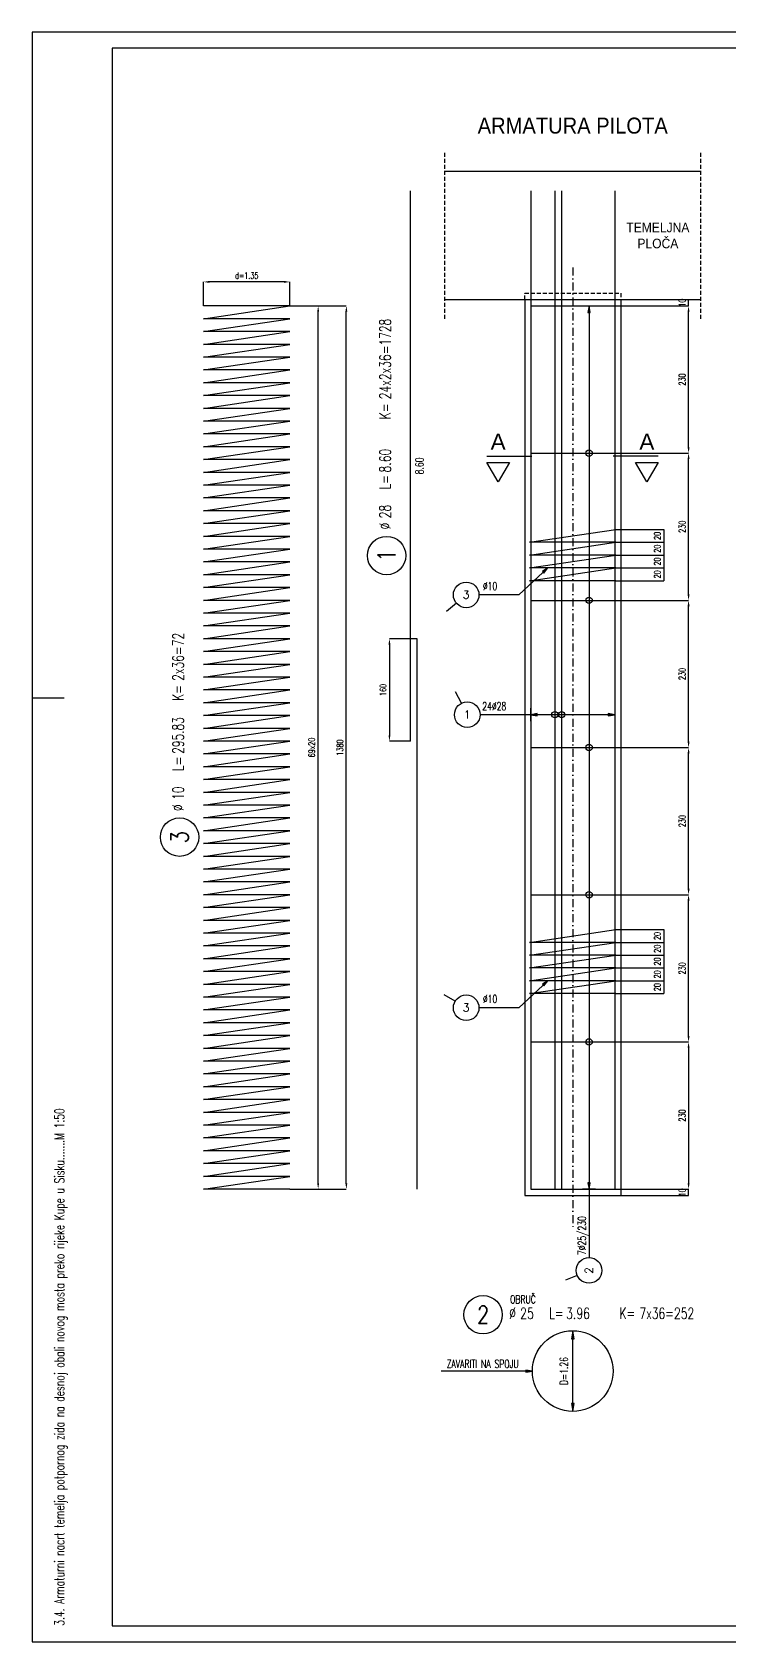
# Model space of a CAD drawing. Extents: x 3217 to 16371, y 373 to 2888.
# Drawn here: x 3217 to 4307, y 373 to 2888 of the extents above; entities that cross this region are included whole.
import ezdxf
from ezdxf.enums import TextEntityAlignment as Align

# ---------------------------------------------------------------- set-up
doc = ezdxf.new("R2010")
doc.units = 0
doc.header["$LTSCALE"] = 50
doc.header["$PDMODE"] = 34
doc.header["$PDSIZE"] = 5
for name, pattern in [('CENTER', [0.47, 0.25, -0.1, 0.02, -0.1]), ('HIDDEN', [9.525, 6.35, -3.175]), ('HIDDEN2', [0.1875, 0.125, -0.0625])]:
    doc.linetypes.add(name, pattern=pattern)
doc.layers.get('DEFPOINTS').update_dxf_attribs({"linetype": 'CONTINUOUS'})
for name, color, linetype in [('ARM', 1, 'CONTINUOUS'), ('ARM-I', 6, 'CONTINUOUS'), ('BETON', 7, 'CONTINUOUS'), ('CRTICA', 7, 'CONTINUOUS'), ('FILE', 8, 'CONTINUOUS'), ('KOTE', 4, 'CONTINUOUS'), ('NEVIDLJIVO', 9, 'HIDDEN2'), ('OSI', 2, 'CENTER'), ('TANKO', 8, 'CONTINUOUS'), ('TEKST', 7, 'CONTINUOUS')]:
    doc.layers.add(name, color=color, linetype=linetype)
doc.styles.add('KOTE', font='romans.shx', dxfattribs={"width": 0.7})
doc.styles.add('NASLOV', font='ARIAL.TTF')
doc.styles.get("Standard").update_dxf_attribs({"font": 'romans.shx', "width": 0.9})
doc.dimstyles.new('M-50', dxfattribs={"dimscale": 50, "dimtxt": 0.2, "dimasz": 0.185, "dimexe": 0, "dimexo": 0, "dimgap": 0.1, "dimtad": 1, "dimdec": 0, "dimzin": 0, "dimdsep": 46, "dimtxsty": 'KOTE', "dimcen": 0.09, "dimclrd": 256, "dimclre": 256, "dimclrt": 2, "dimadec": 0, "dimazin": 0, "dimtfac": 1, "dimtdec": 0, "dimtix": 1, "dimtmove": 2, "dimatfit": 3, "dimfxl": 0, "dimtolj": 1, "dimtzin": 0, "dimarcsym": 0})

# ---------------------------------------------------------------- blocks, each defined once
blk = doc.blocks.new('*D315')
at = {"layer": 'DEFPOINTS', "color": 0}
for p in [(4129, 2111), (4129, 2091), (4203.6, 2091)]:
    blk.add_point(p, dxfattribs=at)
at = {"layer": 'TANKO', "lineweight": -2}
for p, q in [((4129, 2111), (4203.6, 2111)), ((4129, 2091), (4203.6, 2091)), ((4203.6, 2111), (4203.6, 2091))]:
    blk.add_line(p, q, dxfattribs=at)
at = {"layer": 'TANKO', "color": 2, "insert": (4193.6, 2101), "char_height": 10, "attachment_point": 5, "rotation": 90, "style": 'KOTE'}
blk.add_mtext('\\A1;20', dxfattribs=at)
blk = doc.blocks.new('*D316')
at = {"layer": 'DEFPOINTS', "color": 0}
for p in [(4127.1, 1080.3), (4136.5, 1070.3), (4242.4, 1080.3)]:
    blk.add_point(p, dxfattribs=at)
at = {"layer": 'TANKO', "lineweight": -2}
for p, q in [((4127.1, 1080.3), (4242.4, 1080.3)), ((4136.5, 1070.3), (4242.4, 1070.3)), ((4242.4, 1070.3), (4242.4, 1080.3))]:
    blk.add_line(p, q, dxfattribs=at)
at = {"layer": 'TANKO', "color": 2, "insert": (4232.4, 1075.3), "char_height": 10, "attachment_point": 5, "rotation": 90, "style": 'KOTE'}
blk.add_mtext('\\A1;10', dxfattribs=at)
blk = doc.blocks.new('*D317')
at = {"layer": 'DEFPOINTS', "color": 0}
for p in [(4157.5, 2470.3), (4242.4, 2470.3), (4127.1, 2460.3)]:
    blk.add_point(p, dxfattribs=at)
at = {"layer": 'TANKO', "lineweight": -2}
for p, q in [((4157.5, 2470.3), (4242.4, 2470.3)), ((4242.4, 2460.3), (4242.4, 2470.3)), ((4127.1, 2460.3), (4242.4, 2460.3))]:
    blk.add_line(p, q, dxfattribs=at)
at = {"layer": 'TANKO', "color": 2, "insert": (4232.4, 2465.3), "char_height": 10, "attachment_point": 5, "rotation": 90, "style": 'KOTE'}
blk.add_mtext('\\A1;10', dxfattribs=at)
blk = doc.blocks.new('S')
at = {"layer": 'KOTE', "color": 9}
blk.add_line((0, 1), (0, -1), dxfattribs=at)
blk.add_lwpolyline([(-1, 0.17), (-1, -0.17), (0, 0)], close=True, dxfattribs=at)
at = {"layer": 'KOTE', "color": 9, "linetype": 'ByBlock'}
blk.add_solid([(-1, 0.17), (-1, -0.17), (0, 0)], dxfattribs=at)
blk = doc.blocks.new('P')
at = {"layer": 'KOTE'}
blk.add_circle((0, 0), 0.4, dxfattribs=at)
blk.add_attdef('P', text='', height=0.25, dxfattribs=at).set_placement((-0.004, 0.004), align=Align.MIDDLE)
blk = doc.blocks.new('STR')
at = {"layer": 'KOTE', "color": 9}
blk.add_lwpolyline([(-1, 0.17), (-1, -0.17), (0, 0)], close=True, dxfattribs=at)
at = {"layer": 'KOTE', "color": 9, "linetype": 'ByBlock'}
blk.add_solid([(-1, 0.17), (-1, -0.17), (0, 0)], dxfattribs=at)
blk = doc.blocks.new('*D323')
at = {"layer": 'DEFPOINTS', "color": 0}
for p in [(4127.1, 1540.3), (4242.4, 1540.3), (4127.1, 1310.3)]:
    blk.add_point(p, dxfattribs=at)
at = {"layer": 'TANKO', "lineweight": -2}
for p, q in [((4127.1, 1540.3), (4242.4, 1540.3)), ((4242.4, 1319.6), (4242.4, 1531.1)), ((4127.1, 1310.3), (4242.4, 1310.3))]:
    blk.add_line(p, q, dxfattribs=at)
at = {"layer": 'TANKO'}
for points in [[(4240.9, 1531.1), (4244, 1531.1), (4242.4, 1540.3)], [(4240.9, 1319.6), (4244, 1319.6), (4242.4, 1310.3)]]:
    blk.add_solid(points, dxfattribs=at)
at = {"layer": 'TANKO', "color": 2, "insert": (4232.4, 1425.3), "char_height": 10, "attachment_point": 5, "rotation": 90, "style": 'KOTE'}
blk.add_mtext('\\A1;230', dxfattribs=at)
blk = doc.blocks.new('*D324')
at = {"layer": 'DEFPOINTS', "color": 0}
for p in [(4127.1, 1310.3), (4127.1, 1080.3), (4242.4, 1080.3)]:
    blk.add_point(p, dxfattribs=at)
at = {"layer": 'TANKO', "lineweight": -2}
for p, q in [((4127.1, 1310.3), (4242.4, 1310.3)), ((4242.4, 1301.1), (4242.4, 1089.6)), ((4127.1, 1080.3), (4242.4, 1080.3))]:
    blk.add_line(p, q, dxfattribs=at)
at = {"layer": 'TANKO'}
for points in [[(4240.9, 1301.1), (4244, 1301.1), (4242.4, 1310.3)], [(4240.9, 1089.6), (4244, 1089.6), (4242.4, 1080.3)]]:
    blk.add_solid(points, dxfattribs=at)
at = {"layer": 'TANKO', "color": 2, "insert": (4232.4, 1195.3), "char_height": 10, "attachment_point": 5, "rotation": 90, "style": 'KOTE'}
blk.add_mtext('\\A1;230', dxfattribs=at)
blk = doc.blocks.new('*D325')
at = {"layer": 'DEFPOINTS', "color": 0}
for p in [(3818.3, 1940.3), (3775.2, 1780.3), (3808.3, 1780.3)]:
    blk.add_point(p, dxfattribs=at)
at = {"layer": 'TANKO', "lineweight": -2}
for p, q in [((3818.3, 1940.3), (3775.2, 1940.3)), ((3775.2, 1931.1), (3775.2, 1789.6)), ((3808.3, 1780.3), (3775.2, 1780.3))]:
    blk.add_line(p, q, dxfattribs=at)
at = {"layer": 'TANKO'}
for points in [[(3773.7, 1931.1), (3776.8, 1931.1), (3775.2, 1940.3)], [(3773.7, 1789.6), (3776.8, 1789.6), (3775.2, 1780.3)]]:
    blk.add_solid(points, dxfattribs=at)
at = {"layer": 'TANKO', "color": 2, "insert": (3765.2, 1860.3), "char_height": 10, "attachment_point": 5, "rotation": 90, "style": 'KOTE'}
blk.add_mtext('\\A1;160', dxfattribs=at)
blk = doc.blocks.new('*D326')
at = {"layer": 'DEFPOINTS', "color": 0}
for p in [(4127.1, 1770.3), (4242.4, 1770.3), (4127.1, 1540.3)]:
    blk.add_point(p, dxfattribs=at)
at = {"layer": 'TANKO', "lineweight": -2}
for p, q in [((4127.1, 1770.3), (4242.4, 1770.3)), ((4242.4, 1549.6), (4242.4, 1761.1)), ((4127.1, 1540.3), (4242.4, 1540.3))]:
    blk.add_line(p, q, dxfattribs=at)
at = {"layer": 'TANKO'}
for points in [[(4240.9, 1761.1), (4244, 1761.1), (4242.4, 1770.3)], [(4240.9, 1549.6), (4244, 1549.6), (4242.4, 1540.3)]]:
    blk.add_solid(points, dxfattribs=at)
at = {"layer": 'TANKO', "color": 2, "insert": (4232.4, 1655.3), "char_height": 10, "attachment_point": 5, "rotation": 90, "style": 'KOTE'}
blk.add_mtext('\\A1;230', dxfattribs=at)
blk = doc.blocks.new('*D327')
at = {"layer": 'DEFPOINTS', "color": 0}
for p in [(4127.1, 2000.3), (4242.4, 2000.3), (4127.1, 1770.3)]:
    blk.add_point(p, dxfattribs=at)
at = {"layer": 'TANKO', "lineweight": -2}
for p, q in [((4127.1, 2000.3), (4242.4, 2000.3)), ((4242.4, 1779.6), (4242.4, 1991.1)), ((4127.1, 1770.3), (4242.4, 1770.3))]:
    blk.add_line(p, q, dxfattribs=at)
at = {"layer": 'TANKO'}
for points in [[(4240.9, 1991.1), (4244, 1991.1), (4242.4, 2000.3)], [(4240.9, 1779.6), (4244, 1779.6), (4242.4, 1770.3)]]:
    blk.add_solid(points, dxfattribs=at)
at = {"layer": 'TANKO', "color": 2, "insert": (4232.4, 1885.3), "char_height": 10, "attachment_point": 5, "rotation": 90, "style": 'KOTE'}
blk.add_mtext('\\A1;230', dxfattribs=at)
blk = doc.blocks.new('*D328')
at = {"layer": 'DEFPOINTS', "color": 0}
for p in [(4127.1, 2230.3), (4242.4, 2230.3), (4127.1, 2000.3)]:
    blk.add_point(p, dxfattribs=at)
at = {"layer": 'TANKO', "lineweight": -2}
for p, q in [((4127.1, 2230.3), (4242.4, 2230.3)), ((4242.4, 2009.6), (4242.4, 2221.1)), ((4127.1, 2000.3), (4242.4, 2000.3))]:
    blk.add_line(p, q, dxfattribs=at)
at = {"layer": 'TANKO'}
for points in [[(4240.9, 2221.1), (4244, 2221.1), (4242.4, 2230.3)], [(4240.9, 2009.6), (4244, 2009.6), (4242.4, 2000.3)]]:
    blk.add_solid(points, dxfattribs=at)
at = {"layer": 'TANKO', "color": 2, "insert": (4232.4, 2115.3), "char_height": 10, "attachment_point": 5, "rotation": 90, "style": 'KOTE'}
blk.add_mtext('\\A1;230', dxfattribs=at)
blk = doc.blocks.new('*D329')
at = {"layer": 'DEFPOINTS', "color": 0}
for p in [(4127.1, 2460.3), (4242.4, 2460.3), (4127.1, 2230.3)]:
    blk.add_point(p, dxfattribs=at)
at = {"layer": 'TANKO', "lineweight": -2}
for p, q in [((4127.1, 2460.3), (4242.4, 2460.3)), ((4242.4, 2239.6), (4242.4, 2451.1)), ((4127.1, 2230.3), (4242.4, 2230.3))]:
    blk.add_line(p, q, dxfattribs=at)
at = {"layer": 'TANKO'}
for points in [[(4240.9, 2451.1), (4244, 2451.1), (4242.4, 2460.3)], [(4240.9, 2239.6), (4244, 2239.6), (4242.4, 2230.3)]]:
    blk.add_solid(points, dxfattribs=at)
at = {"layer": 'TANKO', "color": 2, "insert": (4232.4, 2345.3), "char_height": 10, "attachment_point": 5, "rotation": 90, "style": 'KOTE'}
blk.add_mtext('\\A1;230', dxfattribs=at)
blk = doc.blocks.new('POZ')
at = {"layer": 'ARM-I'}
blk.add_circle((0, 0), 0.6, dxfattribs=at)
at = {"layer": 'ARM', "width": 0.7}
for s, p in [('%%c', (0.814, -0.125)), ('L=', (2.064, -0.125)), ('K=', (4.256, -0.125))]:
    blk.add_text(s, height=0.35, dxfattribs=at).set_placement(p)
for tag, p in [('VA', (0.879, 0.435)), ('FI', (1.162, -0.13)), ('DUZ', (2.598, -0.13)), ('KOM', (4.881, -0.13))]:
    blk.add_attdef(tag, p, '', height=0.35, dxfattribs=at)
at = {"layer": 'ARM', "width": 0.7, "flags": 1}
for tag, p in [('TIP', (1.038, -0.896)), ('A', (1.162, -1.411)), ('B', (1.162, -1.918)), ('C', (1.162, -2.426)), ('D', (1.162, -2.934)), ('E', (1.162, -3.441)), ('F', (1.162, -3.949)), ('G', (1.162, -4.457)), ('H', (1.162, -4.964)), ('I', (1.162, -5.472)), ('J', (1.162, -5.98)), ('K', (1.162, -6.487)), ('L', (1.162, -6.995)), ('M', (1.162, -7.503)), ('N', (1.162, -8.011))]:
    blk.add_attdef(tag, p, '', height=0.35, dxfattribs=at)
at = {"layer": 'ARM-I', "width": 0.8}
blk.add_attdef('POZ', text='', height=0.55, dxfattribs=at).set_placement((0, 0), align=Align.MIDDLE)
blk = doc.blocks.new('*D330')
at = {"layer": 'DEFPOINTS', "color": 0}
for p in [(3619.9, 2460.3), (3663.9, 2460.3), (3619.9, 1080.3)]:
    blk.add_point(p, dxfattribs=at)
at = {"layer": 'TANKO', "lineweight": -2}
for p, q in [((3619.9, 2460.3), (3663.9, 2460.3)), ((3663.9, 1089.6), (3663.9, 2451.1)), ((3619.9, 1080.3), (3663.9, 1080.3))]:
    blk.add_line(p, q, dxfattribs=at)
at = {"layer": 'TANKO'}
for points in [[(3662.4, 2451.1), (3665.4, 2451.1), (3663.9, 2460.3)], [(3662.4, 1089.6), (3665.4, 1089.6), (3663.9, 1080.3)]]:
    blk.add_solid(points, dxfattribs=at)
at = {"layer": 'TANKO', "color": 2, "insert": (3653.9, 1770.3), "char_height": 10, "attachment_point": 5, "rotation": 90, "style": 'KOTE'}
blk.add_mtext('\\A1;69x20', dxfattribs=at)
blk = doc.blocks.new('*D331')
at = {"layer": 'DEFPOINTS', "color": 0}
for p in [(3484.9, 2497.8), (3484.9, 2460.3), (3619.9, 2460.3)]:
    blk.add_point(p, dxfattribs=at)
at = {"layer": 'TANKO', "lineweight": -2}
for p, q in [((3484.9, 2460.3), (3484.9, 2497.8)), ((3610.6, 2497.8), (3494.1, 2497.8)), ((3619.9, 2460.3), (3619.9, 2497.8))]:
    blk.add_line(p, q, dxfattribs=at)
at = {"layer": 'TANKO'}
for points in [[(3494.1, 2499.4), (3494.1, 2496.3), (3484.9, 2497.8)], [(3610.6, 2499.4), (3610.6, 2496.3), (3619.9, 2497.8)]]:
    blk.add_solid(points, dxfattribs=at)
at = {"layer": 'TANKO', "color": 2, "insert": (3552.4, 2507.8), "char_height": 10, "attachment_point": 5, "style": 'KOTE'}
blk.add_mtext('\\A1;d=1.35', dxfattribs=at)
blk = doc.blocks.new('*D332')
at = {"layer": 'DEFPOINTS', "color": 0}
for p in [(3619.9, 2460.3), (3707.9, 2460.3), (3619.9, 1080.3)]:
    blk.add_point(p, dxfattribs=at)
at = {"layer": 'TANKO', "lineweight": -2}
for p, q in [((3619.9, 2460.3), (3707.9, 2460.3)), ((3707.9, 1089.6), (3707.9, 2451.1)), ((3619.9, 1080.3), (3707.9, 1080.3))]:
    blk.add_line(p, q, dxfattribs=at)
at = {"layer": 'TANKO'}
for points in [[(3706.4, 2451.1), (3709.5, 2451.1), (3707.9, 2460.3)], [(3706.4, 1089.6), (3709.5, 1089.6), (3707.9, 1080.3)]]:
    blk.add_solid(points, dxfattribs=at)
at = {"layer": 'TANKO', "color": 2, "insert": (3697.9, 1770.3), "char_height": 10, "attachment_point": 5, "rotation": 90, "style": 'KOTE'}
blk.add_mtext('\\A1;1380', dxfattribs=at)
blk = doc.blocks.new('*D333')
at = {"layer": 'DEFPOINTS', "color": 0}
for p in [(4129, 2091), (4129, 2071), (4203.6, 2071)]:
    blk.add_point(p, dxfattribs=at)
at = {"layer": 'TANKO', "lineweight": -2}
for p, q in [((4129, 2091), (4203.6, 2091)), ((4203.6, 2091), (4203.6, 2071)), ((4129, 2071), (4203.6, 2071))]:
    blk.add_line(p, q, dxfattribs=at)
at = {"layer": 'TANKO', "color": 2, "insert": (4193.6, 2081), "char_height": 10, "attachment_point": 5, "rotation": 90, "style": 'KOTE'}
blk.add_mtext('\\A1;20', dxfattribs=at)
blk = doc.blocks.new('*D335')
at = {"layer": 'DEFPOINTS', "color": 0}
for p in [(4129, 2071), (4129, 2051), (4203.6, 2051)]:
    blk.add_point(p, dxfattribs=at)
at = {"layer": 'TANKO', "lineweight": -2}
for p, q in [((4129, 2071), (4203.6, 2071)), ((4203.6, 2071), (4203.6, 2051)), ((4129, 2051), (4203.6, 2051))]:
    blk.add_line(p, q, dxfattribs=at)
at = {"layer": 'TANKO', "color": 2, "insert": (4193.6, 2061), "char_height": 10, "attachment_point": 5, "rotation": 90, "style": 'KOTE'}
blk.add_mtext('\\A1;20', dxfattribs=at)
blk = doc.blocks.new('*D334')
at = {"layer": 'DEFPOINTS', "color": 0}
for p in [(4129, 2051), (4129, 2031), (4203.6, 2031)]:
    blk.add_point(p, dxfattribs=at)
at = {"layer": 'TANKO', "lineweight": -2}
for p, q in [((4129, 2051), (4203.6, 2051)), ((4203.6, 2051), (4203.6, 2031)), ((4129, 2031), (4203.6, 2031))]:
    blk.add_line(p, q, dxfattribs=at)
at = {"layer": 'TANKO', "color": 2, "insert": (4193.6, 2041), "char_height": 10, "attachment_point": 5, "rotation": 90, "style": 'KOTE'}
blk.add_mtext('\\A1;20', dxfattribs=at)
blk = doc.blocks.new('*D339')
at = {"layer": 'DEFPOINTS', "color": 0}
for p in [(4129, 1465.9), (4129, 1445.9), (4203.6, 1445.9)]:
    blk.add_point(p, dxfattribs=at)
at = {"layer": 'TANKO', "lineweight": -2}
for p, q in [((4129, 1465.9), (4203.6, 1465.9)), ((4203.6, 1465.9), (4203.6, 1445.9)), ((4129, 1445.9), (4203.6, 1445.9))]:
    blk.add_line(p, q, dxfattribs=at)
at = {"layer": 'TANKO', "color": 2, "insert": (4193.6, 1455.9), "char_height": 10, "attachment_point": 5, "rotation": 90, "style": 'KOTE'}
blk.add_mtext('\\A1;20', dxfattribs=at)
blk = doc.blocks.new('*D336')
at = {"layer": 'DEFPOINTS', "color": 0}
for p in [(4129, 1445.9), (4129, 1425.9), (4203.6, 1425.9)]:
    blk.add_point(p, dxfattribs=at)
at = {"layer": 'TANKO', "lineweight": -2}
for p, q in [((4129, 1445.9), (4203.6, 1445.9)), ((4203.6, 1445.9), (4203.6, 1425.9)), ((4129, 1425.9), (4203.6, 1425.9))]:
    blk.add_line(p, q, dxfattribs=at)
at = {"layer": 'TANKO', "color": 2, "insert": (4193.6, 1435.9), "char_height": 10, "attachment_point": 5, "rotation": 90, "style": 'KOTE'}
blk.add_mtext('\\A1;20', dxfattribs=at)
blk = doc.blocks.new('*D337')
at = {"layer": 'DEFPOINTS', "color": 0}
for p in [(4129, 1425.9), (4129, 1405.9), (4203.6, 1405.9)]:
    blk.add_point(p, dxfattribs=at)
at = {"layer": 'TANKO', "lineweight": -2}
for p, q in [((4129, 1425.9), (4203.6, 1425.9)), ((4203.6, 1425.9), (4203.6, 1405.9)), ((4129, 1405.9), (4203.6, 1405.9))]:
    blk.add_line(p, q, dxfattribs=at)
at = {"layer": 'TANKO', "color": 2, "insert": (4193.6, 1415.9), "char_height": 10, "attachment_point": 5, "rotation": 90, "style": 'KOTE'}
blk.add_mtext('\\A1;20', dxfattribs=at)
blk = doc.blocks.new('*D338')
at = {"layer": 'DEFPOINTS', "color": 0}
for p in [(4129, 1405.9), (4129, 1385.9), (4203.6, 1385.9)]:
    blk.add_point(p, dxfattribs=at)
at = {"layer": 'TANKO', "lineweight": -2}
for p, q in [((4129, 1405.9), (4203.6, 1405.9)), ((4129, 1385.9), (4203.6, 1385.9)), ((4203.6, 1405.9), (4203.6, 1385.9))]:
    blk.add_line(p, q, dxfattribs=at)
at = {"layer": 'TANKO', "color": 2, "insert": (4193.6, 1395.9), "char_height": 10, "attachment_point": 5, "rotation": 90, "style": 'KOTE'}
blk.add_mtext('\\A1;20', dxfattribs=at)
blk = doc.blocks.new('*D340')
at = {"layer": 'DEFPOINTS', "color": 0}
for p in [(4129, 1485.9), (4129, 1465.9), (4203.6, 1465.9)]:
    blk.add_point(p, dxfattribs=at)
at = {"layer": 'TANKO', "lineweight": -2}
for p, q in [((4129, 1485.9), (4203.6, 1485.9)), ((4203.6, 1485.9), (4203.6, 1465.9)), ((4129, 1465.9), (4203.6, 1465.9))]:
    blk.add_line(p, q, dxfattribs=at)
at = {"layer": 'TANKO', "color": 2, "insert": (4193.6, 1475.9), "char_height": 10, "attachment_point": 5, "rotation": 90, "style": 'KOTE'}
blk.add_mtext('\\A1;20', dxfattribs=at)

msp = doc.modelspace()

# ---------------------------------------------------------------- linework, layer by layer
at = {"layer": 'ARM'}
for p, q in [((3995.9, 2640.3), (3995.9, 1080.3)), ((4033.7, 2640.3), (4033.7, 1080.3)), ((4044.2, 2640.3), (4044.2, 1080.3)), ((4127.1, 2640.3), (4127.1, 1080.3)), ((3995.9, 2460.3), (4127.1, 2460.3)), ((3995.9, 2230.3), (4127.1, 2230.3)), ((3994, 2091), (4129, 2111)), ((4129, 2091), (3994, 2091)), ((3994, 2071), (4129, 2091)), ((4129, 2071), (3994, 2071)), ((3994, 2051), (4129, 2071)), ((4129, 2051), (3994, 2051)), ((3994, 2031), (4129, 2051)), ((4129, 2031), (3994, 2031)), ((3995.9, 2000.3), (4127.1, 2000.3)), ((3995.9, 1770.3), (4127.1, 1770.3)), ((3995.9, 1540.3), (4127.1, 1540.3)), ((3994, 1465.9), (4129, 1485.9)), ((3994, 1445.9), (4129, 1465.9)), ((4129, 1465.9), (3994, 1465.9)), ((4129, 1445.9), (3994, 1445.9)), ((3994, 1425.9), (4129, 1445.9)), ((4129, 1425.9), (3994, 1425.9)), ((3994, 1405.9), (4129, 1425.9)), ((4129, 1405.9), (3994, 1405.9)), ((3994, 1385.9), (4129, 1405.9)), ((4129, 1385.9), (3994, 1385.9)), ((3995.9, 1310.3), (4127.1, 1310.3)), ((3995.9, 1080.3), (4127.1, 1080.3))]:
    msp.add_line(p, q, dxfattribs=at)
at = {"layer": 'ARM-I'}
for p, q in [((3484.9, 2440.3), (3619.9, 2460.3)), ((3619.9, 2460.3), (3484.9, 2460.3)), ((3484.9, 2420.3), (3619.9, 2440.3)), ((3619.9, 2440.3), (3484.9, 2440.3)), ((3484.9, 2400.3), (3619.9, 2420.3)), ((3619.9, 2420.3), (3484.9, 2420.3)), ((3484.9, 2380.3), (3619.9, 2400.3)), ((3619.9, 2400.3), (3484.9, 2400.3)), ((3484.9, 2360.3), (3619.9, 2380.3)), ((3619.9, 2380.3), (3484.9, 2380.3)), ((3484.9, 2340.3), (3619.9, 2360.3)), ((3619.9, 2360.3), (3484.9, 2360.3)), ((3484.9, 2320.3), (3619.9, 2340.3)), ((3619.9, 2340.3), (3484.9, 2340.3)), ((3484.9, 2300.3), (3619.9, 2320.3)), ((3619.9, 2320.3), (3484.9, 2320.3)), ((3484.9, 2280.3), (3619.9, 2300.3)), ((3619.9, 2300.3), (3484.9, 2300.3)), ((3484.9, 2260.3), (3619.9, 2280.3)), ((3619.9, 2280.3), (3484.9, 2280.3)), ((3484.9, 2240.3), (3619.9, 2260.3)), ((3619.9, 2260.3), (3484.9, 2260.3)), ((3484.9, 2220.3), (3619.9, 2240.3)), ((3619.9, 2240.3), (3484.9, 2240.3)), ((3484.9, 2200.3), (3619.9, 2220.3)), ((3619.9, 2220.3), (3484.9, 2220.3)), ((3484.9, 2180.3), (3619.9, 2200.3)), ((3619.9, 2200.3), (3484.9, 2200.3)), ((3484.9, 2160.3), (3619.9, 2180.3)), ((3619.9, 2180.3), (3484.9, 2180.3)), ((3484.9, 2140.3), (3619.9, 2160.3)), ((3619.9, 2160.3), (3484.9, 2160.3)), ((3484.9, 2120.3), (3619.9, 2140.3)), ((3619.9, 2140.3), (3484.9, 2140.3)), ((3484.9, 2100.3), (3619.9, 2120.3)), ((3619.9, 2120.3), (3484.9, 2120.3)), ((3484.9, 2080.3), (3619.9, 2100.3)), ((3619.9, 2100.3), (3484.9, 2100.3)), ((3484.9, 2060.3), (3619.9, 2080.3)), ((3619.9, 2080.3), (3484.9, 2080.3)), ((3484.9, 2040.3), (3619.9, 2060.3)), ((3619.9, 2060.3), (3484.9, 2060.3)), ((3484.9, 2020.3), (3619.9, 2040.3)), ((3619.9, 2040.3), (3484.9, 2040.3)), ((3484.9, 2000.3), (3619.9, 2020.3)), ((3619.9, 2020.3), (3484.9, 2020.3)), ((3484.9, 1980.3), (3619.9, 2000.3)), ((3619.9, 2000.3), (3484.9, 2000.3)), ((3484.9, 1960.3), (3619.9, 1980.3)), ((3619.9, 1980.3), (3484.9, 1980.3)), ((3484.9, 1940.3), (3619.9, 1960.3)), ((3619.9, 1960.3), (3484.9, 1960.3)), ((3484.9, 1920.3), (3619.9, 1940.3)), ((3619.9, 1940.3), (3484.9, 1940.3)), ((3484.9, 1900.3), (3619.9, 1920.3)), ((3619.9, 1920.3), (3484.9, 1920.3)), ((3484.9, 1880.3), (3619.9, 1900.3)), ((3619.9, 1900.3), (3484.9, 1900.3)), ((3484.9, 1860.3), (3619.9, 1880.3)), ((3619.9, 1880.3), (3484.9, 1880.3)), ((3484.9, 1840.3), (3619.9, 1860.3)), ((3619.9, 1860.3), (3484.9, 1860.3)), ((3484.9, 1820.3), (3619.9, 1840.3)), ((3619.9, 1840.3), (3484.9, 1840.3)), ((3484.9, 1800.3), (3619.9, 1820.3)), ((3619.9, 1820.3), (3484.9, 1820.3)), ((3484.9, 1780.3), (3619.9, 1800.3)), ((3619.9, 1800.3), (3484.9, 1800.3)), ((3484.9, 1760.3), (3619.9, 1780.3)), ((3619.9, 1780.3), (3484.9, 1780.3)), ((3484.9, 1740.3), (3619.9, 1760.3)), ((3619.9, 1760.3), (3484.9, 1760.3)), ((3484.9, 1720.3), (3619.9, 1740.3)), ((3619.9, 1740.3), (3484.9, 1740.3)), ((3484.9, 1700.3), (3619.9, 1720.3)), ((3619.9, 1720.3), (3484.9, 1720.3)), ((3484.9, 1680.3), (3619.9, 1700.3)), ((3619.9, 1700.3), (3484.9, 1700.3)), ((3484.9, 1660.3), (3619.9, 1680.3)), ((3619.9, 1680.3), (3484.9, 1680.3)), ((3484.9, 1640.3), (3619.9, 1660.3)), ((3619.9, 1660.3), (3484.9, 1660.3)), ((3484.9, 1620.3), (3619.9, 1640.3)), ((3619.9, 1640.3), (3484.9, 1640.3)), ((3484.9, 1600.3), (3619.9, 1620.3)), ((3619.9, 1620.3), (3484.9, 1620.3)), ((3484.9, 1580.3), (3619.9, 1600.3)), ((3619.9, 1600.3), (3484.9, 1600.3)), ((3484.9, 1560.3), (3619.9, 1580.3)), ((3619.9, 1580.3), (3484.9, 1580.3)), ((3484.9, 1540.3), (3619.9, 1560.3)), ((3619.9, 1560.3), (3484.9, 1560.3)), ((3484.9, 1520.3), (3619.9, 1540.3)), ((3619.9, 1540.3), (3484.9, 1540.3)), ((3484.9, 1500.3), (3619.9, 1520.3)), ((3619.9, 1520.3), (3484.9, 1520.3)), ((3484.9, 1480.3), (3619.9, 1500.3)), ((3619.9, 1500.3), (3484.9, 1500.3)), ((3484.9, 1460.3), (3619.9, 1480.3)), ((3619.9, 1480.3), (3484.9, 1480.3)), ((3484.9, 1440.3), (3619.9, 1460.3)), ((3619.9, 1460.3), (3484.9, 1460.3)), ((3484.9, 1420.3), (3619.9, 1440.3)), ((3619.9, 1440.3), (3484.9, 1440.3)), ((3484.9, 1400.3), (3619.9, 1420.3)), ((3619.9, 1420.3), (3484.9, 1420.3)), ((3484.9, 1380.3), (3619.9, 1400.3)), ((3619.9, 1400.3), (3484.9, 1400.3)), ((3484.9, 1360.3), (3619.9, 1380.3)), ((3619.9, 1380.3), (3484.9, 1380.3)), ((3484.9, 1340.3), (3619.9, 1360.3)), ((3619.9, 1360.3), (3484.9, 1360.3)), ((3484.9, 1320.3), (3619.9, 1340.3)), ((3619.9, 1340.3), (3484.9, 1340.3)), ((3484.9, 1300.3), (3619.9, 1320.3)), ((3619.9, 1320.3), (3484.9, 1320.3)), ((3484.9, 1280.3), (3619.9, 1300.3)), ((3619.9, 1300.3), (3484.9, 1300.3)), ((3484.9, 1260.3), (3619.9, 1280.3)), ((3619.9, 1280.3), (3484.9, 1280.3)), ((3484.9, 1240.3), (3619.9, 1260.3)), ((3619.9, 1260.3), (3484.9, 1260.3)), ((3484.9, 1220.3), (3619.9, 1240.3)), ((3619.9, 1240.3), (3484.9, 1240.3)), ((3484.9, 1200.3), (3619.9, 1220.3)), ((3619.9, 1220.3), (3484.9, 1220.3)), ((3484.9, 1180.3), (3619.9, 1200.3)), ((3619.9, 1200.3), (3484.9, 1200.3)), ((3484.9, 1160.3), (3619.9, 1180.3)), ((3619.9, 1180.3), (3484.9, 1180.3)), ((3484.9, 1140.3), (3619.9, 1160.3)), ((3619.9, 1160.3), (3484.9, 1160.3)), ((3484.9, 1120.3), (3619.9, 1140.3)), ((3619.9, 1140.3), (3484.9, 1140.3)), ((3484.9, 1100.3), (3619.9, 1120.3)), ((3619.9, 1120.3), (3484.9, 1120.3)), ((3484.9, 1080.3), (3619.9, 1100.3)), ((3619.9, 1100.3), (3484.9, 1100.3)), ((3619.9, 1080.3), (3484.9, 1080.3))]:
    msp.add_line(p, q, dxfattribs=at)
for points in [[(3808.3, 1780.3), (3808.3, 2640.3)], [(3818.3, 1080.3), (3818.3, 1940.3)]]:
    msp.add_lwpolyline(points, dxfattribs=at)
msp.add_circle((4061.5, 796), 63, dxfattribs=at)
at = {"layer": 'BETON'}
for p, q in [((4261.5, 2670.3), (3861.5, 2670.3)), ((3861.5, 2470.3), (4261.5, 2470.3)), ((3986.5, 2470.3), (3986.5, 1070.3)), ((4136.5, 2470.3), (4136.5, 1070.3)), ((3986.5, 1070.3), (4136.5, 1070.3))]:
    msp.add_line(p, q, dxfattribs=at)
for points in [[(3217.3, 373), (14130.3, 373), (14130.3, 2888), (3217.3, 2888)], [(3342.3, 398), (14105.3, 398), (14105.3, 2863), (3342.3, 2863)]]:
    msp.add_lwpolyline(points, close=True, dxfattribs=at)
at = {"layer": 'CRTICA'}
for p, q in [((3879.8, 1995.9), (3864.6, 1983)), ((3887.7, 1839.5), (3878.6, 1857.3)), ((3877.9, 1373.9), (3860.8, 1384.1)), ((4068.5, 945.6), (4050.1, 937.9))]:
    msp.add_line(p, q, dxfattribs=at)
at = {"layer": 'FILE'}
msp.add_line((3217.3, 1848), (3267.3, 1848), dxfattribs=at)
at = {"layer": 'KOTE'}
for centre in [(4087, 2230.3), (4087, 2000.3), (4033.7, 1821.6), (4044.2, 1821.6), (4087, 1770.3), (4087, 1540.3), (4087, 1310.3)]:
    msp.add_circle(centre, 5, dxfattribs=at)
at = {"layer": 'NEVIDLJIVO'}
for p, q in [((3861.5, 2440.3), (3861.5, 2700.3)), ((4261.5, 2440.3), (4261.5, 2700.3)), ((3986.5, 2480.3), (4136.5, 2480.3)), ((3986.5, 2470.3), (3986.5, 2480.3)), ((4136.5, 2480.3), (4136.5, 2470.3))]:
    msp.add_line(p, q, dxfattribs=at)
at = {"layer": 'OSI'}
msp.add_line((4061.5, 2520.3), (4061.5, 1020.3), dxfattribs=at)
at = {"layer": 'TANKO'}
for p, q in [((4087, 2460.3), (4087, 1080.3)), ((4022.8, 2051), (3977.2, 2008.8)), ((3977.2, 2008.8), (3915.1, 2008.8)), ((3995.9, 1821.6), (3916.7, 1821.6)), ((4127.1, 1821.6), (3995.9, 1821.6)), ((4022.8, 1405.9), (3977.2, 1363.7)), ((3977.2, 1363.7), (3915.1, 1363.7)), ((4087, 1080.3), (4087, 973.3)), ((4061.5, 733), (4061.5, 859)), ((3998.5, 796), (3856.2, 796))]:
    msp.add_line(p, q, dxfattribs=at)
at = {"layer": 'TEKST', "linetype": 'HIDDEN'}
for p, q in [((3927.5, 2225.8), (3997.5, 2225.8)), ((4194.8, 2225.8), (4124.8, 2225.8))]:
    msp.add_line(p, q, dxfattribs=at)
at = {"layer": 'TEKST'}
for points in [[(3927.5, 2215.8), (3962.5, 2215.8), (3945, 2185.5)], [(4159.8, 2215.8), (4194.8, 2215.8), (4177.3, 2185.5)]]:
    msp.add_lwpolyline(points, close=True, dxfattribs=at)

# ---------------------------------------------------------------- block references
at = {"layer": 'KOTE', "xscale": 10, "yscale": 10, "zscale": 10}
for p, rotation in [((4087, 2460.3), 90), ((3995.9, 1821.6), 180), ((4087, 1080.3), 270)]:
    msp.add_blockref('S', p, dxfattribs=dict(at, rotation=rotation))
at = {"layer": 'KOTE', "xscale": 50, "yscale": 50, "zscale": 50, "rotation": 90}
for p, values in [((3770.8, 2070.3), {'POZ': '1', 'FI': '28', 'DUZ': '8.60', 'KOM': '24x2x36=1728'}), ((3447.4, 1630.3), {'POZ': '3', 'FI': '10', 'DUZ': '295.83', 'KOM': '2x36=72'})]:
    msp.add_blockref('POZ', p, dxfattribs=at).add_auto_attribs(values)
at = {"layer": 'KOTE'}
ref = msp.add_blockref('P', (3895.1, 2008.8), dxfattribs=dict(at, xscale=50, yscale=50, zscale=50))
ref.add_attrib('P', '3', dxfattribs={"height": 12.5}).set_placement((3894.9, 2009.1), align=Align.MIDDLE)
ref = msp.add_blockref('P', (3896.7, 1821.6), dxfattribs=dict(at, xscale=50, yscale=50, zscale=50))
ref.add_attrib('P', '1', dxfattribs={"height": 12.5}).set_placement((3896.5, 1821.8), align=Align.MIDDLE)
at = {"layer": 'KOTE', "xscale": 10, "yscale": 10, "zscale": 10}
for name, p in [('S', (4127.1, 1821.6)), ('STR', (3998.5, 796))]:
    msp.add_blockref(name, p, dxfattribs=at)
at = {"layer": 'KOTE'}
ref = msp.add_blockref('P', (3895.1, 1363.7), dxfattribs=dict(at, xscale=50, yscale=50, zscale=50))
ref.add_attrib('P', '3', dxfattribs={"height": 12.5}).set_placement((3894.9, 1363.9), align=Align.MIDDLE)
ref = msp.add_blockref('P', (4087, 953.3), dxfattribs=dict(at, xscale=50, yscale=50, zscale=50, rotation=90))
ref.add_attrib('P', '2', dxfattribs={"height": 12.5, "rotation": 90}).set_placement((4086.8, 953.2), align=Align.MIDDLE)
at = {"layer": 'KOTE', "xscale": 50, "yscale": 50, "zscale": 50}
msp.add_blockref('POZ', (3921.5, 884), dxfattribs=at).add_auto_attribs({'POZ': '2', 'FI': '25', 'DUZ': '3.96', 'KOM': '7x36=252'})
at = {"layer": 'TANKO'}
for p, xscale, yscale, zscale, rotation in [((4022.8, 2051), 9.999999999996403, 10, 10, 42.77892855308298), ((4022.8, 1405.9), 9.999999999996403, 10, 10, 42.77892855308298), ((4061.5, 859), 12.5, 12.5, 12.5, 90), ((4061.5, 733), 12.5, 12.5, 12.5, 270)]:
    msp.add_blockref('STR', p, dxfattribs=dict(at, xscale=xscale, yscale=yscale, zscale=zscale, rotation=rotation))

# ---------------------------------------------------------------- texts
at = {"layer": 'FILE', "style": 'KOTE', "width": 0.7}
msp.add_text('3.4. Armaturni nacrt temelja potpornog zida na desnoj obali novog mosta preko rijeke Kupe u Sisku.......M 1:50', height=15, rotation=90, dxfattribs=at).set_placement((3267.3, 398))
at = {"layer": 'KOTE', "style": 'KOTE', "width": 0.7}
for s, p in [('8.60', (3822, 2210.3)), ('D=1.26', (4047.8, 796))]:
    msp.add_text(s, height=12.5, rotation=90, dxfattribs=at).set_placement(p, align=Align.MIDDLE)
for s, p in [('%%C10', (3921.1, 2016.3)), ('24%%C28', (3920.2, 1828.6)), ('%%C10', (3921.1, 1371.2))]:
    msp.add_text(s, height=12.5, dxfattribs=at).set_placement(p)
msp.add_text('7%%C25/230', height=12.5, rotation=90, dxfattribs=at).set_placement((4082.2, 977.3))
for s, p in [('OBRUČ', (3983.7, 909.9)), ('ZAVARITI NA SPOJU', (3920.9, 807.3))]:
    msp.add_text(s, height=12.5, dxfattribs=at).set_placement(p, align=Align.MIDDLE)
at = {"layer": 'TEKST', "style": 'NASLOV'}
for p in [(3945, 2248.3), (4177.3, 2248.3)]:
    msp.add_text('A', height=25, dxfattribs=at).set_placement(p, align=Align.MIDDLE)
at = {"layer": 'TEKST', "attachment_point": 5}
for s, insert, char_height in [('{\\fArial|b0|i0|c238|p34;ARMATURA PILOTA}', (4061.5, 2741.9), 25), ('{\\fArial|b0|i0|c238|p34;TEMELJNA\\PPLOČA}', (4194.5, 2570.3), 15)]:
    msp.add_mtext(s, dxfattribs=dict(at, insert=insert, char_height=char_height))

# ---------------------------------------------------------------- dimensions: what is measured, and where the dimension line sits
at = {"layer": 'TANKO'}
for base, p1, p2, angle, text, picture, middle in [((3484.9, 2497.8), (3619.9, 2460.3), (3484.9, 2460.3), 180, 'd=1.35', '*D331', (3552.4, 2507.8)), ((3663.9, 2460.3), (3619.9, 1080.3), (3619.9, 2460.3), 90, '69x20', '*D330', (3653.9, 1770.3))]:
    dim = msp.add_linear_dim(base=base, p1=p1, p2=p2, angle=angle, text=text, dimstyle='M-50', dxfattribs=at)
    dim.commit()
    dim.dimension.update_dxf_attribs({"geometry": picture, "text_midpoint": middle})
for base, p1, p2, picture, middle in [((4242.4, 2470.3), (4127.1, 2460.3), (4157.5, 2470.3), '*D317', (4232.4, 2465.3)), ((3707.9, 2460.3), (3619.9, 1080.3), (3619.9, 2460.3), '*D332', (3697.9, 1770.3)), ((4242.4, 2460.3), (4127.1, 2230.3), (4127.1, 2460.3), '*D329', (4232.4, 2345.3)), ((4242.4, 2230.3), (4127.1, 2000.3), (4127.1, 2230.3), '*D328', (4232.4, 2115.3)), ((4203.6, 2091), (4129, 2111), (4129, 2091), '*D315', (4193.6, 2101)), ((4203.6, 2071), (4129, 2091), (4129, 2071), '*D333', (4193.6, 2081)), ((4203.6, 2051), (4129, 2071), (4129, 2051), '*D335', (4193.6, 2061)), ((4203.6, 2031), (4129, 2051), (4129, 2031), '*D334', (4193.6, 2041)), ((4242.4, 2000.3), (4127.1, 1770.3), (4127.1, 2000.3), '*D327', (4232.4, 1885.3)), ((3775.2, 1780.3), (3818.3, 1940.3), (3808.3, 1780.3), '*D325', (3765.2, 1860.3)), ((4242.4, 1770.3), (4127.1, 1540.3), (4127.1, 1770.3), '*D326', (4232.4, 1655.3)), ((4242.4, 1540.3), (4127.1, 1310.3), (4127.1, 1540.3), '*D323', (4232.4, 1425.3)), ((4203.6, 1465.9), (4129, 1485.9), (4129, 1465.9), '*D340', (4193.6, 1475.9)), ((4203.6, 1445.9), (4129, 1465.9), (4129, 1445.9), '*D339', (4193.6, 1455.9)), ((4203.6, 1425.9), (4129, 1445.9), (4129, 1425.9), '*D336', (4193.6, 1435.9)), ((4203.6, 1405.9), (4129, 1425.9), (4129, 1405.9), '*D337', (4193.6, 1415.9)), ((4203.6, 1385.9), (4129, 1405.9), (4129, 1385.9), '*D338', (4193.6, 1395.9)), ((4242.4, 1080.3), (4127.1, 1310.3), (4127.1, 1080.3), '*D324', (4232.4, 1195.3)), ((4242.4, 1080.3), (4136.5, 1070.3), (4127.1, 1080.3), '*D316', (4232.4, 1075.3))]:
    dim = msp.add_linear_dim(base=base, p1=p1, p2=p2, angle=90, dimstyle='M-50', dxfattribs=at)
    dim.commit()
    dim.dimension.update_dxf_attribs({"geometry": picture, "text_midpoint": middle})

doc.saveas('drawing.dxf')
